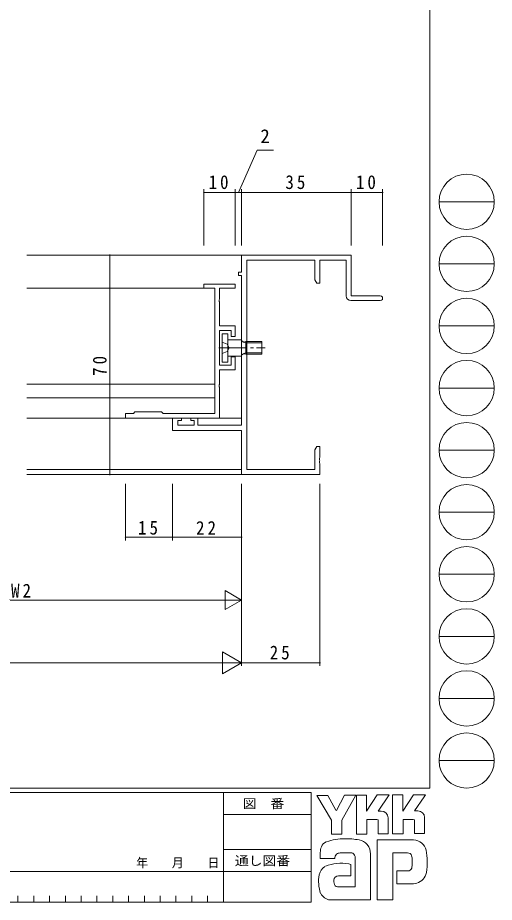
# Model space of a CAD drawing. Units: millimetres on the paper. Extents: x -420 to 373, y -297 to 267.
# Drawn here: x 220.9 to 372.9, y -297 to -14.9 of the extents above; entities that cross this region are included whole.
import ezdxf
from ezdxf.enums import TextEntityAlignment as Align

# ---------------------------------------------------------------- set-up
doc = ezdxf.new("R2010")
doc.units = ezdxf.units.MM
doc.linetypes.add('CHAIN2', pattern=[12, 9, -1, 1, -1])
doc.linetypes.add('DASHED3', pattern=[4, 3, -1])
for name, color, linetype, lineweight in [('0-1_YKK_ZWAK', 7, 'Continuous', 9), ('0-3_YKK_11', 7, 'Continuous', 9), ('0-4_YKK_12', 2, 'Continuous', 9), ('0-5_YKK_D', 6, 'Continuous', 9), ('0-7_YKK_13', 4, 'Continuous', 9)]:
    doc.layers.add(name, color=color, linetype=linetype, lineweight=lineweight)
doc.styles.add('ＭＳ ゴシック', font='')
doc.styles.get('ＭＳ ゴシック').set_extended_font_data('MS Gothic')

msp = doc.modelspace()

# ---------------------------------------------------------------- linework, layer by layer
at = {"layer": '0-1_YKK_ZWAK'}
for p, q in [((352.3, 264.4), (352.3, -260.6)), ((355.276, -73.616), (372.916, -73.616)), ((355.276, -93.412), (372.916, -93.412)), ((355.276, -113.208), (372.916, -113.208)), ((355.276, -133.004), (372.916, -133.004)), ((355.276, -152.8), (372.916, -152.8)), ((355.276, -172.596), (372.916, -172.596)), ((355.276, -192.392), (372.916, -192.392)), ((355.276, -212.188), (372.916, -212.188)), ((355.276, -231.984), (372.916, -231.984)), ((355.276, -251.78), (372.916, -251.78)), ((352.3, -260.6), (-417.7, -260.6)), ((314.5, -262), (-417.7, -262)), ((286.5, -262), (286.5, -297)), ((314.5, -262), (314.5, -297)), ((316.337, -262.906), (319.851, -262.906)), ((320.932, -270.799), (316.337, -262.906)), ((325.136, -262.798), (322.581, -267.771)), ((328.96, -275.231), (328.96, -262.825)), ((340.474, -262.717), (343.745, -262.717)), ((340.474, -275.123), (340.474, -262.717)), ((347.178, -262.717), (350.962, -262.717)), ((350.583, -263.365), (347.461, -267.825)), ((350.962, -262.717), (350.583, -263.365)), ((336.879, -267.906), (335.84, -267.906)), ((348.501, -267.825), (347.461, -267.825)), ((286.5, -269), (314.5, -269)), ((335.474, -270.582), (332.284, -270.582)), ((339.042, -270.069), (339.042, -275.15)), ((343.88, -270.555), (343.88, -275.123)), ((347.069, -270.555), (343.88, -270.555)), ((347.502, -270.717), (347.069, -270.555)), ((347.502, -275.096), (347.502, -270.717)), ((350.664, -270.069), (350.664, -275.096)), ((343.88, -275.123), (340.474, -275.123)), ((347.502, -275.046), (347.553, -275.096)), ((350.664, -275.096), (347.502, -275.096)), ((347.124, -277.096), (335.528, -277.096)), ((335.528, -277.096), (335.528, -296.206)), ((286.5, -280.199), (314.5, -280.199)), ((317.418, -283.07), (317.418, -281.141)), ((327.446, -281.205), (323.748, -281.275)), ((333.42, -281.583), (333.42, -296.179)), ((340.555, -281.259), (345.204, -281.259)), ((340.555, -296.206), (340.555, -281.259)), ((322.067, -283.07), (317.418, -283.07)), ((328.527, -292.071), (328.527, -282.34)), ((346.673, -282.756), (346.691, -285.391)), ((185.7, -287.2), (286.5, -287.2)), ((314.5, -287.199), (286.5, -287.199)), ((341.772, -286.989), (341.772, -291.125)), ((345.313, -286.989), (341.772, -286.989)), ((327.176, -288.53), (323.181, -288.535)), ((322.905, -292.071), (328.527, -292.071)), ((328.095, -292.071), (328.446, -292.071)), ((328.527, -292.07), (328.528, -292.071)), ((341.772, -291.125), (347.097, -291.125)), ((347.097, -291.125), (348.178, -290.882)), ((220.98, -294.9), (220.98, -297)), ((226.02, -294.9), (226.02, -297)), ((231.06, -294.9), (231.06, -297)), ((236.1, -294.9), (236.1, -297)), ((241.14, -294.9), (241.14, -297)), ((246.18, -294.9), (246.18, -297)), ((251.22, -294.9), (251.22, -297)), ((256.26, -294.9), (256.26, -297)), ((261.3, -294.9), (261.3, -297)), ((266.34, -294.9), (266.34, -297)), ((271.38, -294.9), (271.38, -297)), ((276.42, -294.9), (276.42, -297)), ((281.46, -294.9), (281.46, -297)), ((333.42, -296.179), (333.095, -296.233)), ((-417.7, -297), (314.5, -297)), ((322.067, -296.26), (320.58, -296.26)), ((333.095, -296.233), (322.067, -296.26))]:
    msp.add_line(p, q, dxfattribs=at)
for points in [[(319.851, -262.906), (322.364, -267.609), (322.581, -267.771)], [(325.136, -262.798), (328.762, -262.798), (324.229, -270.826)], [(328.96, -262.825), (332.176, -262.825), (332.176, -267.923), (335.555, -262.771)], [(335.555, -262.771), (339.38, -262.771), (335.84, -267.906)], [(343.745, -262.717), (343.745, -267.908), (347.178, -262.717)], [(324.229, -270.826), (324.229, -275.258), (320.932, -275.258), (320.932, -270.799)], [(332.284, -270.582), (332.284, -275.231), (328.96, -275.231)], [(339.042, -275.15), (335.906, -275.15), (335.906, -270.744), (335.474, -270.582)], [(326.473, -284.773), (327.176, -284.935), (327.176, -288.53)], [(335.528, -296.206), (339.772, -296.206), (340.555, -296.206)]]:
    msp.add_lwpolyline(points, dxfattribs=at)
for centre in [(364.096, -73.616), (364.096, -93.412), (364.096, -113.208), (364.096, -133.004), (364.096, -152.8), (364.096, -172.596), (364.096, -192.392), (364.096, -212.188), (364.096, -231.984), (364.096, -251.78)]:
    msp.add_circle(centre, 8.82, dxfattribs=at)
for centre, radius, start, end in [((336.879, -270.069), 2.163, 0.00165, 89.99603), ((348.501, -269.988), 2.163, 0.00165, 89.99603), ((320.106, -280.055), 2.444, 109.02126, 161.51263), ((325.222, -294.401), 17.68, 89.89165, 109.30847), ((325.741, -297.463), 20.748, 78.78009, 91.46938), ((329.03, -281.496), 4.449, 40.66422, 80.31693), ((328.809, -281.485), 4.612, 358.78058, 38.76563), ((346.972, -281.44), 4.341, 14.44571, 87.08746), ((322.459, -281.166), 5.037, 158.41083, 179.71774), ((324.175, -283.007), 2.109, 138.46381, 181.71359), ((323.615, -282.971), 1.701, 85.50551, 126.78038), ((326.956, -282.754), 1.625, 14.75519, 72.44994), ((345.365, -282.479), 1.229, 16.43123, 96.91661), ((330.666, -284.187), 20.86, 350.99026, 10.67624), ((324.02, -297.854), 13.309, 79.38097, 112.05824), ((343.031, -283.208), 3.673, 4.93422, 17.03551), ((320.927, -288.927), 3.908, 121.8271, 169.08475), ((345.314, -285.684), 1.306, 269.95467, 342.90144), ((343.01, -285.041), 3.697, 343.6902, 354.75362), ((347.035, -286.745), 4.291, 285.4429, 349.90448), ((327.949, -290.395), 11.082, 168.76372, 199.80078), ((324.082, -290.328), 2.369, 171.08202, 216.71922), ((323.19, -289.979), 1.445, 90.33952, 178.03638), ((323.15, -290.565), 1.526, 230.97279, 260.7549), ((320.94, -292.443), 3.823, 207.31435, 263.59464)]:
    msp.add_arc(centre, radius, start, end, dxfattribs=at)
at = {"layer": '0-3_YKK_11'}
for p, q in [((292.3, -90.6), (292.3, -96.1)), ((327.3, -90.6), (292.3, -90.6)), ((293.93, -92.23), (315.67, -92.23)), ((293.93, -158.97), (293.93, -92.23)), ((315.67, -92.23), (315.67, -98.509)), ((317.3, -92.23), (325.67, -92.23)), ((317.3, -99.6), (317.3, -92.23)), ((325.67, -92.23), (325.67, -103.6)), ((327.3, -103.6), (327.3, -90.6)), ((291.3, -96.1), (291.3, -97.1)), ((292.3, -96.1), (291.3, -96.1)), ((291.3, -97.1), (292.3, -97.1)), ((292.3, -97.1), (292.3, -144.87)), ((315.67, -98.509), (316.3, -99.6)), ((280.3, -99.9), (280.3, -101.1)), ((290.3, -99.9), (280.3, -99.9)), ((280.3, -101.1), (283.8, -101.1)), ((283.8, -101.1), (283.8, -141.1)), ((285.3, -101.1), (290.3, -101.1)), ((285.3, -104.642), (285.3, -101.1)), ((290.3, -101.1), (290.3, -99.9)), ((316.3, -99.6), (317.3, -99.6)), ((336.55, -103.6), (327.3, -103.6)), ((285.18, -104.825), (285.3, -104.642)), ((285.18, -105.375), (285.18, -104.825)), ((285.3, -105.558), (285.18, -105.375)), ((285.3, -113.2), (285.3, -105.558)), ((327.17, -105.1), (336.55, -105.1)), ((290.3, -113.2), (285.3, -113.2)), ((285.3, -114.7), (289, -114.7)), ((285.3, -125.7), (285.3, -114.7)), ((289, -114.7), (289, -116.6)), ((290.3, -116.6), (290.3, -113.2)), ((289, -116.6), (290.3, -116.6)), ((289, -123.1), (289, -125.7)), ((290.3, -123.1), (289, -123.1)), ((290.3, -127.2), (290.3, -123.1)), ((289, -125.7), (285.3, -125.7)), ((285.3, -127.2), (290.3, -127.2)), ((285.3, -131.842), (285.3, -127.2)), ((285.18, -132.025), (285.3, -131.842)), ((285.18, -132.575), (285.18, -132.025)), ((285.3, -132.758), (285.18, -132.575)), ((285.3, -142.6), (285.3, -132.758)), ((258.3, -140.6), (257.8, -141.1)), ((266.8, -140.6), (258.3, -140.6)), ((267.3, -141.1), (266.8, -140.6)), ((255.3, -141.1), (255.3, -142.6)), ((257.8, -141.1), (255.3, -141.1)), ((255.3, -142.6), (285.3, -142.6)), ((283.8, -141.1), (267.3, -141.1)), ((270.3, -142.6), (270.3, -146.5)), ((273.1, -142.6), (270.3, -142.6)), ((271.93, -143.4), (273.1, -143.4)), ((271.93, -144.87), (271.93, -143.4)), ((273.1, -143.4), (273.1, -142.6)), ((276.1, -142.6), (276.1, -143.4)), ((278.4, -142.6), (276.1, -142.6)), ((276.1, -143.4), (277.2, -143.4)), ((277.2, -143.4), (277.2, -144.87)), ((278.4, -144.87), (278.4, -142.6)), ((270.3, -146.5), (292.3, -146.5)), ((277.2, -144.87), (271.93, -144.87)), ((292.3, -144.87), (278.4, -144.87)), ((292.3, -146.5), (292.3, -160.6)), ((316.3, -151.6), (315.67, -152.691)), ((317.3, -151.6), (316.3, -151.6)), ((317.3, -155.142), (317.3, -151.6)), ((315.67, -152.691), (315.67, -158.97)), ((317.18, -155.325), (317.3, -155.142)), ((317.18, -155.875), (317.18, -155.325)), ((317.3, -156.058), (317.18, -155.875)), ((317.18, -156.325), (317.3, -156.142)), ((317.18, -156.875), (317.18, -156.325)), ((317.3, -157.058), (317.18, -156.875)), ((317.3, -156.142), (317.3, -156.058)), ((317.3, -160.6), (317.3, -157.058)), ((292.3, -160.6), (317.3, -160.6)), ((315.67, -158.97), (293.93, -158.97))]:
    msp.add_line(p, q, dxfattribs=at)
for centre, radius, start, end in [((327.17, -103.6), 1.5, 180, 269.99998), ((336.55, -104.35), 0.75, 269.99998, 90)]:
    msp.add_arc(centre, radius, start, end, dxfattribs=at)
at = {"layer": '0-4_YKK_12'}
for p, q in [((292.6, -90.6), (223.8, -90.6)), ((223.8, -101.1), (283.8, -101.1)), ((283.8, -101.1), (283.8, -136.1)), ((223.8, -131.8), (283.8, -131.8)), ((223.8, -136.1), (283.8, -136.1)), ((223.8, -142.6), (292.3, -142.6)), ((223.8, -158.97), (292.3, -158.97)), ((223.8, -160.6), (292.6, -160.6))]:
    msp.add_line(p, q, dxfattribs=at)
at = {"layer": '0-5_YKK_D'}
for p, q in [((291.3, -70.6), (297.3, -57.193)), ((297.3, -57.193), (302.5, -57.193)), ((280.3, -87.6), (280.3, -69.6)), ((290.3, -87.6), (290.3, -69.6)), ((290.3, -87.6), (290.3, -69.6)), ((292.3, -87.6), (292.3, -69.6)), ((292.3, -87.6), (292.3, -69.6)), ((327.3, -87.6), (327.3, -69.6)), ((327.3, -87.6), (327.3, -69.6)), ((337.3, -87.6), (337.3, -69.6)), ((290.3, -70.6), (280.3, -70.6)), ((290.3, -70.6), (292.3, -70.6)), ((292.3, -70.6), (327.3, -70.6)), ((327.3, -70.6), (337.3, -70.6)), ((267.3, -90.6), (249.3, -90.6)), ((250.3, -160.6), (250.3, -90.6)), ((267.3, -160.6), (249.3, -160.6)), ((255.3, -163.6), (255.3, -181.6)), ((270.3, -163.6), (270.3, -181.6)), ((270.3, -163.6), (270.3, -181.6)), ((270.3, -163.6), (270.3, -181.6)), ((292.3, -163.6), (292.3, -181.6)), ((292.3, -163.6), (292.3, -201.6)), ((292.3, -163.6), (292.3, -181.6)), ((292.3, -163.6), (292.3, -221.6)), ((292.3, -163.6), (292.3, -221.6)), ((317.3, -163.6), (317.3, -221.6)), ((270.3, -180.6), (255.3, -180.6)), ((292.3, -180.6), (270.3, -180.6)), ((270.3, -180.6), (292.3, -180.6)), ((287.104, -197.6), (287.104, -203.6)), ((292.3, -200.6), (287.104, -197.6)), ((158.3, -200.6), (286.3, -200.6)), ((292.3, -200.6), (281.908, -200.6)), ((292.3, -200.6), (287.104, -203.6)), ((286.238, -217.1), (286.238, -224.1)), ((292.3, -220.6), (286.238, -217.1)), ((-0.7, -220.6), (285.3, -220.6)), ((292.3, -220.6), (280.176, -220.6)), ((292.3, -220.6), (286.238, -224.1)), ((292.3, -220.6), (317.3, -220.6))]:
    msp.add_line(p, q, dxfattribs=at)
for centre, start, end in [((280.3, -70.6), 0, 180), ((290.3, -70.6), 0, 180), ((290.3, -70.6), 0, 180), ((292.3, -70.6), 0, 180), ((292.3, -70.6), 0, 180), ((327.3, -70.6), 0, 180), ((327.3, -70.6), 0, 180), ((337.3, -70.6), 0, 180), ((280.3, -70.6), 180, 0), ((290.3, -70.6), 180, 0), ((290.3, -70.6), 180, 0), ((292.3, -70.6), 180, 0), ((292.3, -70.6), 180, 0), ((327.3, -70.6), 180, 0), ((327.3, -70.6), 180, 0), ((337.3, -70.6), 180, 0), ((250.3, -90.6), 90, 270), ((250.3, -90.6), 270, 90), ((250.3, -160.6), 90, 270), ((250.3, -160.6), 270, 90), ((255.3, -180.6), 0, 180), ((270.3, -180.6), 0, 180), ((270.3, -180.6), 0, 180), ((270.3, -180.6), 0, 180), ((292.3, -180.6), 0, 180), ((292.3, -180.6), 0, 180), ((255.3, -180.6), 180, 0), ((270.3, -180.6), 180, 0), ((270.3, -180.6), 180, 0), ((270.3, -180.6), 180, 0), ((292.3, -180.6), 180, 0), ((292.3, -180.6), 180, 0), ((317.3, -220.6), 0, 180), ((317.3, -220.6), 180, 0)]:
    msp.add_arc(centre, 0.106, start, end, dxfattribs=at)
at = {"layer": '0-7_YKK_13'}
for p, q in [((286.1, -115.7), (287.9, -115.7)), ((286.1, -124.7), (286.1, -115.7)), ((287.9, -115.7), (287.9, -124.7)), ((292.3, -117.6), (287.9, -117.6)), ((292.3, -122.8), (292.3, -117.6)), ((293.7, -118.579), (292.685, -118.339)), ((293.7, -118.2), (293.7, -122.2)), ((298.8, -118.2), (293.7, -118.2)), ((298.8, -122.2), (298.8, -118.2)), ((298.8, -118.579), (293.7, -118.579)), ((287.9, -122.8), (292.3, -122.8)), ((292.3, -122.548), (292.888, -122.055)), ((293.7, -121.821), (292.685, -122.061)), ((292.888, -122.055), (293.7, -122.2)), ((298.8, -121.821), (293.7, -121.821)), ((293.7, -122.2), (298.8, -122.2)), ((287.9, -124.7), (286.1, -124.7))]:
    msp.add_line(p, q, dxfattribs=at)
at = {"layer": '0-7_YKK_13', "linetype": 'DASHED3'}
for p, q in [((287.725, -119.055), (286.1, -118.4)), ((288.334, -120.2), (287.725, -119.055)), ((287.725, -121.345), (288.334, -120.2)), ((286.1, -122), (287.725, -121.345))]:
    msp.add_line(p, q, dxfattribs=at)
at = {"layer": '0-7_YKK_13', "linetype": 'CHAIN2'}
msp.add_line((285.1, -120.2), (299.8, -120.2), dxfattribs=at)
at = {"layer": '0-7_YKK_13'}
msp.add_lwpolyline([(292.3, -117.852), (292.888, -118.345), (293.7, -118.2)], dxfattribs=at)

# ---------------------------------------------------------------- texts
at = {"layer": '0-1_YKK_ZWAK', "style": 'ＭＳ ゴシック', "width": 1.1}
for s, p in [('図\u3000番', (292.698, -267.862)), ('通し図番', (290.179, -286.085))]:
    msp.add_text(s, height=2.933, dxfattribs=at).set_placement(p, align=Align.BOTTOM_LEFT)
at = {"layer": '0-1_YKK_ZWAK', "insert": (258.676, -286.169), "char_height": 2.933, "attachment_point": 7, "style": 'ＭＳ ゴシック'}
msp.add_mtext('\\T1.2;\\W0.95;年\\~\\~\\~月\\~\\~\\~日', dxfattribs=at)
at = {"layer": '0-5_YKK_D', "color": 3, "style": 'ＭＳ ゴシック'}
msp.add_text('2', height=4.399, dxfattribs=at).set_placement((298.3, -56.193), align=Align.BOTTOM_LEFT)
at = {"layer": '0-5_YKK_D', "color": 3, "char_height": 4.399, "attachment_point": 7, "style": 'ＭＳ ゴシック'}
for s, insert in [('\\T1.36;\\W0.9;10', (281.78, -69.6)), ('\\T1.36;\\W0.9;35', (306.28, -69.6)), ('\\T1.36;\\W0.9;10', (328.78, -69.6)), ('\\T1.36;\\W0.9;15', (259.28, -179.8)), ('\\T1.36;\\W0.9;22', (277.78, -179.8)), ('\\T1.36;\\W0.9;22', (277.78, -179.8)), ('\\T1.36;\\W0.9;W2', (218.78, -199.8)), ('\\T1.36;\\W0.9;25', (301.28, -219.6))]:
    msp.add_mtext(s, dxfattribs=dict(at, insert=insert))
at = {"layer": '0-5_YKK_D', "color": 3, "insert": (249.3, -129.12), "char_height": 4.399, "attachment_point": 7, "rotation": 90, "style": 'ＭＳ ゴシック'}
msp.add_mtext('\\T1.36;\\W0.9;70', dxfattribs=at)

doc.saveas('drawing.dxf')
